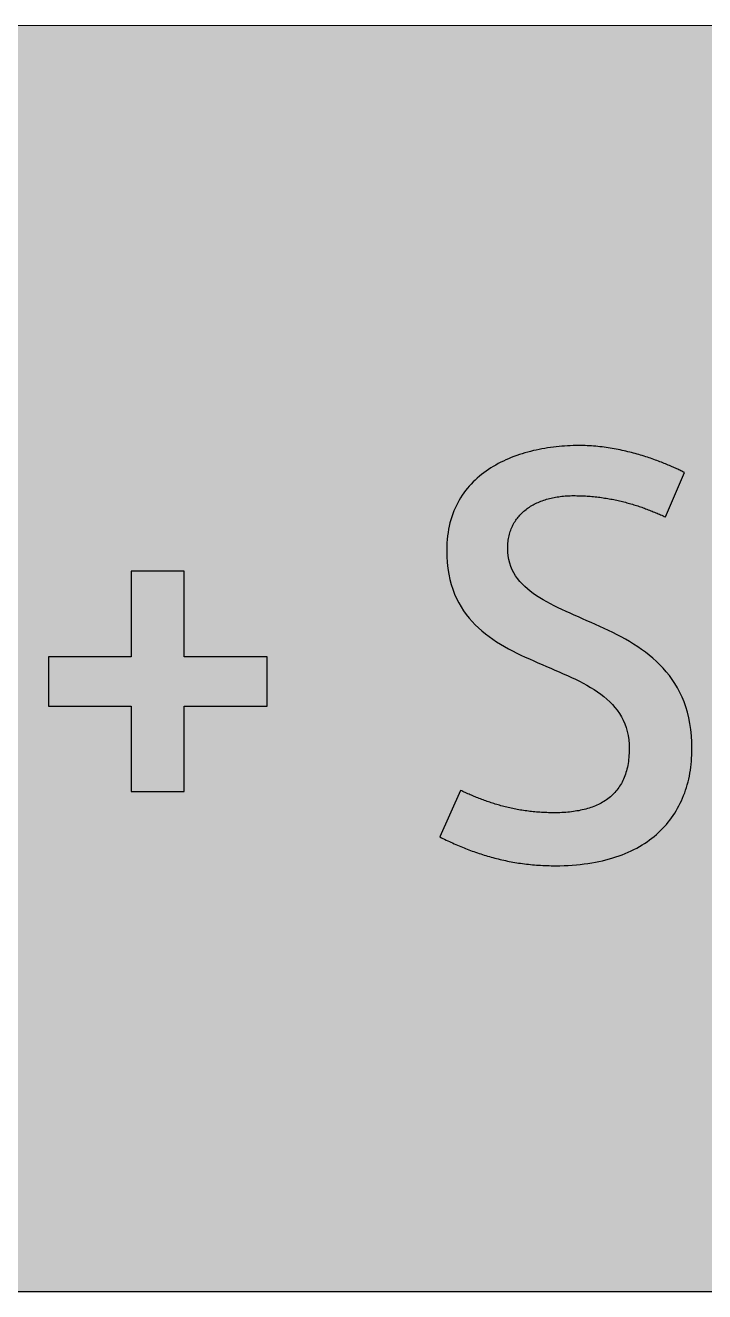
# Model space of a CAD drawing. Header units: millimetres. Extents: x 0 to 212, y 0 to 116.
# Drawn here: x 94.7 to 157.1, y 0.1 to 116.5 of the extents above; entities that cross this region are included whole.
import ezdxf

# ---------------------------------------------------------------- set-up
doc = ezdxf.new("R2010")
doc.units = ezdxf.units.MM

msp = doc.modelspace()

# ---------------------------------------------------------------- hatches: boundary and pattern name
for color, points in [(254, [(14.1633, 0.0536), (13.9878, 0.0533), (13.8125, 0.0559), (13.6373, 0.061), (13.462, 0.0686), (13.2893, 0.0787), (13.114, 0.0914), (12.9413, 0.1041), (12.7686, 0.1219), (12.5959, 0.1397), (12.4231, 0.16), (12.2504, 0.1829), (12.0777, 0.2057), (11.9075, 0.2337), (11.7373, 0.2616), (11.5672, 0.2921), (11.397, 0.3251), (11.2268, 0.3607), (11.0592, 0.3988), (10.8915, 0.4369), (10.7239, 0.4775), (10.5562, 0.5207), (10.3886, 0.5664), (10.2235, 0.6121), (10.0584, 0.6629), (9.8933, 0.7137), (9.7307, 0.7671), (9.5682, 0.8204), (9.4056, 0.8788), (9.2431, 0.9373), (9.083, 0.9982), (8.923, 1.0617), (8.763, 1.1252), (8.6055, 1.1938), (8.4455, 1.2624), (8.2906, 1.331), (8.1331, 1.4046), (7.9781, 1.4783), (7.8232, 1.5545), (7.6708, 1.6332), (7.5184, 1.7145), (7.366, 1.7958), (7.2161, 1.8796), (7.0663, 1.966), (6.919, 2.0523), (6.7716, 2.1438), (6.6243, 2.2352), (6.4795, 2.3266), (6.3348, 2.4232), (6.19, 2.5197), (6.0477, 2.6187), (5.908, 2.7178), (5.7683, 2.8194), (5.6286, 2.9235), (5.4915, 3.0302), (5.3543, 3.1369), (5.2197, 3.2461), (5.0851, 3.3579), (4.953, 3.4722), (4.8209, 3.5865), (4.6914, 3.7033), (4.5644, 3.8202), (4.4348, 3.9395), (4.3104, 4.0615), (4.1859, 4.1859), (4.0615, 4.3104), (3.9395, 4.4348), (3.8202, 4.5618), (3.7033, 4.6914), (3.5865, 4.8209), (3.4722, 4.953), (3.3579, 5.0851), (3.2487, 5.2197), (3.1369, 5.3543), (3.0302, 5.4915), (2.9235, 5.6286), (2.8194, 5.7683), (2.7178, 5.908), (2.6187, 6.0477), (2.5197, 6.19), (2.4232, 6.3348), (2.3266, 6.477), (2.2352, 6.6243), (2.1438, 6.7691), (2.0523, 6.919), (1.966, 7.0663), (1.8796, 7.2161), (1.7958, 7.366), (1.7145, 7.5184), (1.6332, 7.6708), (1.5545, 7.8232), (1.4783, 7.9781), (1.4046, 8.1331), (1.331, 8.2906), (1.2598, 8.4455), (1.1913, 8.603), (1.1252, 8.763), (1.0592, 8.923), (0.9982, 9.083), (0.9373, 9.2431), (0.8763, 9.4056), (0.8204, 9.5682), (0.7645, 9.7307), (0.7112, 9.8933), (0.6604, 10.0584), (0.6121, 10.2235), (0.5639, 10.3911), (0.5207, 10.5562), (0.4775, 10.7239), (0.4343, 10.8915), (0.3962, 11.0592), (0.3607, 11.2268), (0.3251, 11.397), (0.2921, 11.5672), (0.2616, 11.7373), (0.2311, 11.9075), (0.2057, 12.0802), (0.1803, 12.2504), (0.1575, 12.4231), (0.1372, 12.5959), (0.1194, 12.7686), (0.1041, 12.9413), (0.0889, 13.1166), (0.0787, 13.2893), (0.0686, 13.4645), (0.061, 13.6373), (0.0559, 13.8125), (0.0508, 13.9878), (0.0508, 14.163), (0.0522, 102.3592), (0.0508, 102.5322), (0.0559, 102.7074), (0.061, 102.8827), (0.0686, 103.058), (0.0787, 103.2307), (0.0889, 103.4059), (0.1041, 103.5787), (0.1194, 103.7514), (0.1372, 103.9241), (0.1575, 104.0968), (0.1803, 104.2695), (0.2057, 104.4423), (0.2311, 104.6124), (0.2616, 104.7826), (0.2921, 104.9528), (0.3251, 105.123), (0.3607, 105.2932), (0.3962, 105.4608), (0.4343, 105.6284), (0.4775, 105.7961), (0.5207, 105.9637), (0.5639, 106.1314), (0.6121, 106.2965), (0.6604, 106.4616), (0.7112, 106.6267), (0.7645, 106.7892), (0.8204, 106.9518), (0.8763, 107.1143), (0.9373, 107.2769), (0.9982, 107.4369), (1.0592, 107.5969), (1.1252, 107.757), (1.1913, 107.9144), (1.2598, 108.0745), (1.331, 108.2294), (1.4046, 108.3869), (1.4783, 108.5418), (1.5545, 108.6968), (1.6332, 108.8492), (1.7145, 109.0016), (1.7958, 109.154), (1.8796, 109.3038), (1.966, 109.4537), (2.0523, 109.601), (2.1438, 109.7483), (2.2352, 109.8956), (2.3266, 110.0404), (2.4232, 110.1852), (2.5197, 110.33), (2.6187, 110.4722), (2.7178, 110.6119), (2.8194, 110.7516), (2.9235, 110.8913), (3.0302, 111.0285), (3.1369, 111.1656), (3.2487, 111.3003), (3.3579, 111.4349), (3.4722, 111.567), (3.5865, 111.699), (3.7033, 111.8286), (3.8202, 111.9556), (3.9395, 112.0851), (4.0615, 112.2096), (4.1859, 112.334), (4.3104, 112.4585), (4.4348, 112.5804), (4.5644, 112.6998), (4.6914, 112.8166), (4.8209, 112.9335), (4.953, 113.0478), (5.0851, 113.1621), (5.2197, 113.2713), (5.3543, 113.3831), (5.4915, 113.4897), (5.6286, 113.5964), (5.7683, 113.7006), (5.908, 113.8022), (6.0477, 113.9012), (6.19, 114.0003), (6.3348, 114.0968), (6.4795, 114.1933), (6.6243, 114.2848), (6.7716, 114.3762), (6.919, 114.4676), (7.0663, 114.554), (7.2161, 114.6404), (7.366, 114.7242), (7.5184, 114.8055), (7.6708, 114.8867), (7.8232, 114.9655), (7.9781, 115.0417), (8.1331, 115.1153), (8.2906, 115.189), (8.4455, 115.2601), (8.6055, 115.3287), (8.763, 115.3947), (8.923, 115.4608), (9.083, 115.5217), (9.2431, 115.5827), (9.4056, 115.6437), (9.5682, 115.6995), (9.7307, 115.7554), (9.8933, 115.8088), (10.0584, 115.8596), (10.2235, 115.9078), (10.3886, 115.9561), (10.5562, 115.9993), (10.7239, 116.0424), (10.8915, 116.0856), (11.0592, 116.1237), (11.2268, 116.1593), (11.397, 116.1948), (11.5672, 116.2279), (11.7373, 116.2583), (11.9075, 116.2888), (12.0777, 116.3142), (12.2504, 116.3396), (12.4231, 116.3625), (12.5959, 116.3828), (12.7686, 116.4006), (12.9413, 116.4158), (13.114, 116.4311), (13.2893, 116.4412), (13.462, 116.4514), (13.6373, 116.459), (13.8125, 116.4641), (13.9878, 116.4692), (14.163, 116.4692), (197.6078, 116.4703), (197.7822, 116.4692), (197.9574, 116.4641), (198.1327, 116.459), (198.3054, 116.4514), (198.4807, 116.4412), (198.6534, 116.4311), (198.8287, 116.4158), (199.0014, 116.4006), (199.1741, 116.3828), (199.3468, 116.3625), (199.5195, 116.3396), (199.6897, 116.3142), (199.8624, 116.2888), (200.0326, 116.2583), (200.2028, 116.2279), (200.373, 116.1948), (200.5432, 116.1593), (200.7108, 116.1237), (200.8784, 116.0856), (201.0461, 116.0424), (201.2137, 115.9993), (201.3788, 115.9561), (201.5465, 115.9078), (201.7116, 115.8596), (201.8767, 115.8088), (202.0392, 115.7554), (202.2018, 115.6995), (202.3643, 115.6437), (202.5269, 115.5827), (202.6869, 115.5217), (202.8469, 115.4608), (203.007, 115.3947), (203.167, 115.3287), (203.3245, 115.2601), (203.4794, 115.189), (203.6369, 115.1153), (203.7918, 115.0417), (203.9468, 114.9655), (204.0992, 114.8867), (204.2516, 114.8055), (204.404, 114.7242), (204.5538, 114.6404), (204.7037, 114.554), (204.8535, 114.4676), (205.0009, 114.3762), (205.1456, 114.2848), (205.293, 114.1933), (205.4352, 114.0968), (205.58, 114.0003), (205.7222, 113.9012), (205.8619, 113.8022), (206.0016, 113.7006), (206.1413, 113.5964), (206.2785, 113.4897), (206.4156, 113.3831), (206.5503, 113.2713), (206.6849, 113.1621), (206.817, 113.0478), (206.949, 112.9335), (207.0786, 112.8166), (207.2081, 112.6998), (207.3351, 112.5804), (207.4596, 112.4585), (207.584, 112.334), (207.7085, 112.2096), (207.8304, 112.0851), (207.9498, 111.9556), (208.0666, 111.8286), (208.1835, 111.699), (208.2978, 111.567), (208.4121, 111.4349), (208.5238, 111.3003), (208.6331, 111.1656), (208.7397, 111.0285), (208.8464, 110.8913), (208.9506, 110.7516), (209.0522, 110.6119), (209.1512, 110.4722), (209.2503, 110.33), (209.3468, 110.1852), (209.4433, 110.0404), (209.5348, 109.8956), (209.6262, 109.7483), (209.7176, 109.601), (209.804, 109.4537), (209.8904, 109.3038), (209.9742, 109.154), (210.0555, 109.0016), (210.1367, 108.8492), (210.2155, 108.6968), (210.2917, 108.5418), (210.3653, 108.3869), (210.439, 108.2294), (210.5076, 108.0745), (210.5762, 107.9144), (210.6447, 107.757), (210.7082, 107.5969), (210.7717, 107.4369), (210.8327, 107.2769), (210.8911, 107.1143), (210.9495, 106.9518), (211.0029, 106.7892), (211.0562, 106.6267), (211.107, 106.4616), (211.1578, 106.2965), (211.2035, 106.1314), (211.2493, 105.9637), (211.2924, 105.7961), (211.3331, 105.6284), (211.3712, 105.4608), (211.4093, 105.2932), (211.4448, 105.123), (211.4779, 104.9528), (211.5083, 104.7826), (211.5363, 104.6124), (211.5642, 104.4423), (211.5871, 104.2695), (211.6099, 104.0968), (211.6303, 103.9241), (211.648, 103.7514), (211.6658, 103.5787), (211.6785, 103.4059), (211.6912, 103.2307), (211.7014, 103.058), (211.709, 102.8827), (211.7141, 102.7074), (211.7166, 102.5322), (211.7166, 102.3569), (211.7189, 14.1647), (211.7166, 13.9878), (211.7141, 13.8125), (211.709, 13.6373), (211.7014, 13.4645), (211.6912, 13.2893), (211.6785, 13.1166), (211.6658, 12.9413), (211.648, 12.7686), (211.6303, 12.5959), (211.6099, 12.4231), (211.5871, 12.2504), (211.5642, 12.0802), (211.5363, 11.9075), (211.5083, 11.7373), (211.4779, 11.5672), (211.4448, 11.397), (211.4093, 11.2268), (211.3712, 11.0592), (211.3331, 10.8915), (211.2924, 10.7239), (211.2493, 10.5562), (211.2035, 10.3911), (211.1578, 10.2235), (211.107, 10.0584), (211.0562, 9.8933), (211.0029, 9.7307), (210.9495, 9.5682), (210.8911, 9.4056), (210.8327, 9.2431), (210.7717, 9.083), (210.7082, 8.923), (210.6447, 8.763), (210.5762, 8.603), (210.5076, 8.4455), (210.439, 8.2906), (210.3653, 8.1331), (210.2917, 7.9781), (210.2155, 7.8232), (210.1367, 7.6708), (210.0555, 7.5184), (209.9742, 7.366), (209.8904, 7.2161), (209.804, 7.0663), (209.7176, 6.919), (209.6262, 6.7691), (209.5348, 6.6243), (209.4433, 6.477), (209.3468, 6.3348), (209.2503, 6.19), (209.1512, 6.0477), (209.0522, 5.908), (208.9506, 5.7683), (208.8464, 5.6286), (208.7397, 5.4915), (208.6331, 5.3543), (208.5238, 5.2197), (208.4121, 5.0851), (208.2978, 4.953), (208.1835, 4.8209), (208.0666, 4.6914), (207.9498, 4.5618), (207.8304, 4.4348), (207.7085, 4.3104), (207.584, 4.1859), (207.4596, 4.0615), (207.3351, 3.9395), (207.2081, 3.8202), (207.0786, 3.7033), (206.949, 3.5865), (206.817, 3.4722), (206.6849, 3.3579), (206.5503, 3.2461), (206.4156, 3.1369), (206.2785, 3.0302), (206.1413, 2.9235), (206.0016, 2.8194), (205.8619, 2.7178), (205.7222, 2.6187), (205.58, 2.5197), (205.4352, 2.4232), (205.293, 2.3266), (205.1456, 2.2352), (205.0009, 2.1438), (204.8535, 2.0523), (204.7037, 1.966), (204.5538, 1.8796), (204.404, 1.7958), (204.2516, 1.7145), (204.0992, 1.6332), (203.9468, 1.5545), (203.7918, 1.4783), (203.6369, 1.4046), (203.4794, 1.331), (203.3245, 1.2624), (203.167, 1.1938), (203.007, 1.1252), (202.8469, 1.0617), (202.6869, 0.9982), (202.5269, 0.9373), (202.3643, 0.8788), (202.2018, 0.8204), (202.0392, 0.7671), (201.8767, 0.7137), (201.7116, 0.6629), (201.5465, 0.6121), (201.3788, 0.5664), (201.2137, 0.5207), (201.0461, 0.4775), (200.8784, 0.4369), (200.7108, 0.3988), (200.5432, 0.3607), (200.373, 0.3251), (200.2028, 0.2921), (200.0326, 0.2616), (199.8624, 0.2337), (199.6897, 0.2057), (199.5195, 0.1829), (199.3468, 0.16), (199.1741, 0.1397), (199.0014, 0.1219), (198.8287, 0.1041), (198.6534, 0.0914), (198.4807, 0.0787), (198.3054, 0.0686), (198.1327, 0.061), (197.9574, 0.0559), (197.7822, 0.0533), (197.6069, 0.0533)]), (59, [(143.28, 44.0789), (143.1163, 44.0792), (142.9537, 44.0792), (142.7937, 44.0842), (142.6337, 44.0893), (142.4737, 44.0944), (142.3162, 44.102), (142.1587, 44.1096), (142.0038, 44.1198), (141.8488, 44.1325), (141.6939, 44.1452), (141.5415, 44.1579), (141.3916, 44.1731), (141.2392, 44.1884), (141.0894, 44.2062), (140.9421, 44.2239), (140.7947, 44.2443), (140.6474, 44.2646), (140.5001, 44.2874), (140.3553, 44.3078), (140.2131, 44.3332), (140.0683, 44.3586), (139.9261, 44.384), (139.7864, 44.4094), (139.6467, 44.4373), (139.507, 44.4678), (139.3673, 44.4957), (139.2301, 44.5262), (139.0929, 44.5592), (138.9583, 44.5922), (138.8237, 44.6253), (138.6891, 44.6583), (138.557, 44.6938), (138.4249, 44.7294), (138.2928, 44.765), (138.1633, 44.8031), (138.0312, 44.8412), (137.9042, 44.8793), (137.7747, 44.9199), (137.6477, 44.9605), (137.5207, 45.0012), (137.3962, 45.0418), (137.2718, 45.085), (137.1473, 45.1282), (137.0228, 45.1714), (136.9009, 45.2145), (136.779, 45.2603), (136.6571, 45.306), (136.5377, 45.3517), (136.4183, 45.3974), (136.2989, 45.4431), (136.1821, 45.4914), (136.0627, 45.5397), (135.9459, 45.5879), (135.8316, 45.6362), (135.7147, 45.6844), (135.6004, 45.7352), (135.4861, 45.7835), (135.3744, 45.8343), (135.2601, 45.8851), (135.1483, 45.9359), (135.0366, 45.9867), (134.9273, 46.0375), (134.8181, 46.0908), (134.7064, 46.1416), (132.8028, 41.8578), (132.9487, 41.7855), (133.0935, 41.7144), (133.2408, 41.6433), (133.3881, 41.5747), (133.5354, 41.5036), (133.6827, 41.4376), (133.8301, 41.369), (133.9799, 41.3029), (134.1272, 41.2369), (134.2771, 41.1709), (134.427, 41.1048), (134.5743, 41.0413), (134.7267, 40.9804), (134.8765, 40.9169), (135.0264, 40.8559), (135.1788, 40.7949), (135.3312, 40.7365), (135.4836, 40.6781), (135.636, 40.6197), (135.7884, 40.5638), (135.9433, 40.5054), (136.0983, 40.452), (136.2532, 40.3987), (136.4082, 40.3454), (136.5656, 40.292), (136.7231, 40.2412), (136.8806, 40.193), (137.0406, 40.1422), (137.2006, 40.0939), (137.3607, 40.0482), (137.5207, 40.0025), (137.6832, 39.9567), (137.8458, 39.9136), (138.0109, 39.8729), (138.176, 39.8297), (138.3411, 39.7916), (138.5062, 39.751), (138.6738, 39.7154), (138.844, 39.6773), (139.0117, 39.6418), (139.1818, 39.6088), (139.3546, 39.5757), (139.5273, 39.5453), (139.7, 39.5148), (139.8753, 39.4868), (140.0505, 39.4589), (140.2283, 39.4335), (140.4061, 39.4081), (140.5865, 39.3852), (140.7668, 39.3624), (140.9497, 39.3421), (141.1326, 39.3243), (141.318, 39.3065), (141.5034, 39.2887), (141.6914, 39.2735), (141.8793, 39.2608), (142.0698, 39.2506), (142.2603, 39.2405), (142.4534, 39.2303), (142.6464, 39.2227), (142.842, 39.2176), (143.0401, 39.2151), (143.2382, 39.2125), (143.4389, 39.21), (143.8351, 39.2151), (144.2237, 39.2227), (144.6073, 39.2405), (144.9832, 39.2633), (145.354, 39.2938), (145.7173, 39.3294), (146.0729, 39.37), (146.4234, 39.4183), (146.7663, 39.4716), (147.1041, 39.5326), (147.4343, 39.5986), (147.7594, 39.6723), (148.0769, 39.7485), (148.3893, 39.8323), (148.6941, 39.9237), (148.9913, 40.0177), (149.2834, 40.1193), (149.5704, 40.226), (149.8498, 40.3377), (150.1216, 40.4546), (150.3883, 40.5765), (150.6499, 40.706), (150.9039, 40.8381), (151.1503, 40.9778), (151.3916, 41.1201), (151.6253, 41.2674), (151.8539, 41.4223), (152.0774, 41.5798), (152.2933, 41.7424), (152.5016, 41.91), (152.7073, 42.0827), (152.9029, 42.2605), (153.0934, 42.4409), (153.2788, 42.6263), (153.4566, 42.8168), (153.6294, 43.0124), (153.797, 43.2105), (153.957, 43.4137), (154.1094, 43.622), (154.2567, 43.8328), (154.399, 44.0487), (154.5336, 44.2671), (154.6631, 44.4906), (154.7851, 44.7167), (154.9019, 44.9478), (155.0137, 45.1815), (155.1178, 45.4203), (155.2169, 45.6616), (155.3108, 45.908), (155.3972, 46.1543), (155.4759, 46.4058), (155.5521, 46.6623), (155.6207, 46.9189), (155.6817, 47.1805), (155.7401, 47.4447), (155.7884, 47.7139), (155.8341, 47.9831), (155.8722, 48.2575), (155.9052, 48.5318), (155.9306, 48.8112), (155.9509, 49.0931), (155.9662, 49.3776), (155.9763, 49.6646), (155.9789, 49.9516), (155.9662, 50.5714), (155.9306, 51.1658), (155.8696, 51.7373), (155.7884, 52.2859), (155.6842, 52.8142), (155.5598, 53.3222), (155.415, 53.8074), (155.2499, 54.2747), (155.0695, 54.7218), (154.8689, 55.151), (154.6504, 55.5625), (154.4168, 55.9587), (154.1653, 56.3372), (153.9011, 56.6979), (153.6243, 57.0459), (153.3322, 57.3761), (153.0299, 57.6936), (152.715, 57.9984), (152.3873, 58.2905), (152.052, 58.5699), (151.7066, 58.8391), (151.351, 59.0956), (150.9903, 59.3446), (150.622, 59.5808), (150.2461, 59.8094), (149.8651, 60.0304), (149.4815, 60.2412), (149.0904, 60.4469), (148.6992, 60.645), (148.3055, 60.8381), (147.9093, 61.026), (147.513, 61.2089), (147.1143, 61.3893), (146.7206, 61.5645), (146.3243, 61.7372), (145.9332, 61.91), (145.5445, 62.0776), (145.1585, 62.2478), (144.7775, 62.4154), (144.4041, 62.5856), (144.0332, 62.7558), (143.6726, 62.9285), (143.3195, 63.1012), (142.9741, 63.279), (142.6362, 63.4594), (142.3111, 63.6448), (141.9962, 63.8353), (141.6914, 64.0309), (141.3993, 64.2315), (141.1224, 64.4398), (140.8582, 64.6557), (140.6093, 64.8792), (140.3731, 65.1129), (140.1572, 65.3542), (139.9565, 65.6057), (139.7737, 65.8673), (139.6086, 66.1416), (139.4638, 66.4261), (139.3393, 66.7233), (139.2352, 67.0331), (139.1539, 67.3583), (139.0929, 67.6961), (139.0574, 68.0491), (139.0447, 68.42), (139.0472, 68.5698), (139.0523, 68.7172), (139.0625, 68.8619), (139.0777, 69.0042), (139.0955, 69.1464), (139.1158, 69.2836), (139.1412, 69.4207), (139.1691, 69.5528), (139.2022, 69.6849), (139.2377, 69.8119), (139.2784, 69.9389), (139.3215, 70.0634), (139.3673, 70.1827), (139.4181, 70.3021), (139.4714, 70.419), (139.5273, 70.5333), (139.5857, 70.645), (139.6492, 70.7542), (139.7152, 70.8609), (139.7838, 70.9651), (139.8549, 71.0692), (139.9311, 71.1683), (140.0073, 71.2648), (140.0886, 71.3613), (140.1724, 71.4527), (140.2588, 71.5442), (140.3477, 71.6331), (140.4391, 71.7169), (140.5331, 71.8007), (140.6296, 71.882), (140.7287, 71.9607), (140.8303, 72.0369), (140.9344, 72.1106), (141.0411, 72.1817), (141.1503, 72.2528), (141.2621, 72.3189), (141.3764, 72.3824), (141.4907, 72.4459), (141.6075, 72.5043), (141.7269, 72.5627), (141.8488, 72.6161), (141.9733, 72.6694), (142.0978, 72.7202), (142.2248, 72.7685), (142.3543, 72.8142), (142.4864, 72.8574), (142.6185, 72.898), (142.7505, 72.9361), (142.8877, 72.9717), (143.0249, 73.0047), (143.162, 73.0377), (143.3043, 73.0656), (143.444, 73.0936), (143.5887, 73.119), (143.731, 73.1393), (143.8783, 73.1596), (144.0231, 73.1774), (144.1704, 73.1926), (144.3203, 73.2053), (144.4701, 73.2155), (144.62, 73.2231), (144.7724, 73.2307), (144.9248, 73.2333), (145.0797, 73.2333), (145.2397, 73.2333), (145.3998, 73.2307), (145.5572, 73.2282), (145.7147, 73.2231), (145.8722, 73.218), (146.0271, 73.2104), (146.1821, 73.2028), (146.3345, 73.1926), (146.4869, 73.1825), (146.6367, 73.1723), (146.7891, 73.1596), (146.9365, 73.1444), (147.0863, 73.1291), (147.2336, 73.1139), (147.3784, 73.0961), (147.5257, 73.0783), (147.6705, 73.058), (147.8128, 73.0377), (147.955, 73.0148), (148.0972, 72.9945), (148.2369, 72.9691), (148.3792, 72.9463), (148.5163, 72.9209), (148.656, 72.8955), (148.7932, 72.8675), (148.9278, 72.8396), (149.065, 72.8091), (149.1996, 72.7812), (149.3317, 72.7507), (149.4663, 72.7177), (149.5984, 72.6846), (149.7279, 72.6516), (149.86, 72.6186), (149.9895, 72.5856), (150.1165, 72.55), (150.2461, 72.5119), (150.3731, 72.4764), (150.5001, 72.4383), (150.6245, 72.4002), (150.749, 72.3621), (150.8735, 72.3214), (150.9979, 72.2833), (151.1198, 72.2427), (151.2418, 72.1995), (151.3637, 72.1589), (151.4831, 72.1157), (151.605, 72.0725), (151.7244, 72.0293), (151.8412, 71.9861), (151.9606, 71.9404), (152.0774, 71.8972), (152.1943, 71.8515), (152.3086, 71.8058), (152.4254, 71.7601), (152.5397, 71.7118), (152.654, 71.6661), (152.7683, 71.6178), (152.8801, 71.5696), (152.9918, 71.5213), (153.1036, 71.4731), (153.2153, 71.4248), (153.3246, 71.3765), (153.4363, 71.3257), (153.5455, 71.2775), (155.2924, 75.3523), (155.2118, 75.3923), (155.1305, 75.4329), (155.0467, 75.4761), (154.9578, 75.5193), (154.8689, 75.5625), (154.7749, 75.6082), (154.6784, 75.6539), (154.5768, 75.7022), (154.4752, 75.7479), (154.371, 75.7961), (154.2618, 75.8469), (154.1501, 75.8952), (154.0383, 75.946), (153.9215, 75.9943), (153.8021, 76.0451), (153.6802, 76.0984), (153.5557, 76.1492), (153.4312, 76.2), (153.3017, 76.2508), (153.1696, 76.3041), (153.035, 76.3549), (152.9004, 76.4083), (152.7607, 76.4591), (152.621, 76.5099), (152.4762, 76.5607), (152.3314, 76.614), (152.1841, 76.6648), (152.0342, 76.7156), (151.8818, 76.7639), (151.7294, 76.8147), (151.5745, 76.8629), (151.4145, 76.9137), (151.257, 76.9595), (151.0944, 77.0077), (150.9319, 77.0534), (150.7642, 77.0992), (150.5991, 77.1449), (150.429, 77.1906), (150.2588, 77.2338), (150.0861, 77.2744), (149.9133, 77.3151), (149.7381, 77.3557), (149.5603, 77.3938), (149.3825, 77.4319), (149.2021, 77.4675), (149.0218, 77.503), (148.8389, 77.536), (148.6535, 77.5691), (148.4681, 77.5995), (148.2827, 77.6275), (148.0947, 77.6554), (147.9042, 77.6808), (147.7137, 77.7062), (147.5232, 77.7265), (147.3302, 77.7469), (147.1371, 77.7672), (146.9415, 77.7824), (146.746, 77.7977), (146.5504, 77.8104), (146.3523, 77.8205), (146.1541, 77.8281), (145.956, 77.8332), (145.7554, 77.8383), (145.5547, 77.8383), (145.3032, 77.8358), (145.0492, 77.8307), (144.7952, 77.8231), (144.5387, 77.8104), (144.2796, 77.7951), (144.0205, 77.7773), (143.7615, 77.7519), (143.4998, 77.7265), (143.2382, 77.6961), (142.9766, 77.6605), (142.715, 77.6224), (142.4534, 77.5792), (142.1892, 77.5335), (141.9276, 77.4827), (141.6685, 77.4268), (141.4069, 77.3684), (141.1478, 77.3049), (140.8887, 77.2363), (140.6322, 77.1627), (140.3756, 77.0865), (140.1216, 77.0052), (139.8702, 76.9188), (139.6187, 76.8274), (139.3723, 76.7309), (139.126, 76.6293), (138.8847, 76.5226), (138.6434, 76.4134), (138.4071, 76.2965), (138.1735, 76.1771), (137.9423, 76.0501), (137.7137, 75.9181), (137.4927, 75.7809), (137.2718, 75.6387), (137.0559, 75.4913), (136.845, 75.3389), (136.6393, 75.1789), (136.4386, 75.0138), (136.2405, 74.8436), (136.0475, 74.6684), (135.8621, 74.488), (135.6817, 74.3001), (135.5039, 74.107), (135.3337, 73.9064), (135.1712, 73.7006), (135.0137, 73.4898), (134.8613, 73.2714), (134.7165, 73.0453), (134.5794, 72.8142), (134.4473, 72.578), (134.3228, 72.3341), (134.206, 72.0852), (134.0968, 71.8287), (133.9952, 71.5645), (133.9012, 71.2927), (133.8148, 71.0159), (133.7386, 70.7339), (133.67, 70.4418), (133.6091, 70.1446), (133.5583, 69.8398), (133.5151, 69.5274), (133.4795, 69.2074), (133.4567, 68.8823), (133.4414, 68.5495), (133.4364, 68.2066), (133.4491, 67.63), (133.4846, 67.0738), (133.543, 66.5404), (133.6243, 66.0298), (133.7285, 65.5396), (133.8504, 65.0723), (133.9952, 64.6227), (134.1577, 64.1909), (134.3381, 63.7794), (134.5387, 63.3857), (134.7521, 63.0098), (134.9858, 62.6491), (135.2321, 62.3037), (135.4938, 61.976), (135.7706, 61.661), (136.0576, 61.3588), (136.3599, 61.0718), (136.6723, 60.7949), (136.9949, 60.5333), (137.3276, 60.2793), (137.6705, 60.038), (138.0211, 59.8043), (138.3792, 59.5808), (138.745, 59.3674), (139.1158, 59.1591), (139.4943, 58.9585), (139.8753, 58.7654), (140.2588, 58.5775), (140.6474, 58.3946), (141.0386, 58.2168), (141.4323, 58.0415), (141.8234, 57.8688), (142.2171, 57.7012), (142.6108, 57.5335), (142.9995, 57.3659), (143.3881, 57.1983), (143.7742, 57.0332), (144.1552, 56.8655), (144.5336, 56.6953), (144.9045, 56.5226), (145.2702, 56.3499), (145.6284, 56.1696), (145.9789, 55.9867), (146.3218, 55.7987), (146.6545, 55.6057), (146.9771, 55.4076), (147.2895, 55.1993), (147.5918, 54.9859), (147.8788, 54.7624), (148.1557, 54.5287), (148.4173, 54.2874), (148.6637, 54.036), (148.8948, 53.7718), (149.1107, 53.4975), (149.3088, 53.2105), (149.4917, 52.9082), (149.6543, 52.5958), (149.7965, 52.2656), (149.921, 51.9227), (150.0226, 51.562), (150.1038, 51.1861), (150.1648, 50.7924), (150.2004, 50.3809), (150.2131, 49.9516), (150.2105, 49.7484), (150.2029, 49.5503), (150.1927, 49.3547), (150.1775, 49.1617), (150.1597, 48.9763), (150.1369, 48.7934), (150.1089, 48.6131), (150.0784, 48.4403), (150.0454, 48.2676), (150.0048, 48.1025), (149.9641, 47.9374), (149.9159, 47.7799), (149.8676, 47.625), (149.8117, 47.4726), (149.7559, 47.3253), (149.6949, 47.1805), (149.6289, 47.0408), (149.5603, 46.9062), (149.4892, 46.7716), (149.413, 46.6446), (149.3342, 46.5176), (149.2529, 46.3956), (149.1666, 46.2788), (149.0777, 46.1645), (148.9862, 46.0527), (148.8923, 45.9435), (148.7932, 45.8394), (148.6916, 45.7403), (148.5875, 45.6413), (148.4782, 45.5473), (148.3665, 45.4558), (148.2547, 45.3669), (148.1379, 45.2831), (148.0185, 45.2018), (147.894, 45.1231), (147.7696, 45.0494), (147.64, 44.9758), (147.5105, 44.9072), (147.3759, 44.8412), (147.2413, 44.7777), (147.1016, 44.7192), (146.9593, 44.6608), (146.8145, 44.6075), (146.6698, 44.5567), (146.5199, 44.5059), (146.37, 44.4602), (146.2151, 44.417), (146.0602, 44.3789), (145.9001, 44.3408), (145.7401, 44.3052), (145.5776, 44.2722), (145.4125, 44.2443), (145.2448, 44.2163), (145.0772, 44.1909), (144.9045, 44.1706), (144.7317, 44.1503), (144.5565, 44.1325), (144.3787, 44.1173), (144.2009, 44.1046), (144.0205, 44.0944), (143.8377, 44.0868), (143.6522, 44.0817), (143.4668, 44.0792), (143.2789, 44.0766)]), (59, [(96.8195, 58.4189), (96.8195, 53.8685), (104.4402, 53.8685), (104.4402, 46.0371), (109.3089, 46.0371), (109.3089, 53.8685), (116.9278, 53.8685), (116.9278, 58.4189), (109.3089, 58.4189), (109.3089, 66.3039), (104.4402, 66.3039), (104.4402, 58.4189)])]:
    msp.add_hatch(color=color).paths.add_polyline_path(points)
h = msp.add_hatch(color=59)
h.paths.add_polyline_path([(14.1633, 3.5814), (13.8887, 3.5839), (13.6169, 3.5941), (13.3477, 3.6119), (13.081, 3.6347), (12.8143, 3.6652), (12.5501, 3.7008), (12.2885, 3.7465), (12.0294, 3.7948), (11.7729, 3.8506), (11.5164, 3.9141), (11.2649, 3.9827), (11.016, 4.0564), (10.7671, 4.1351), (10.5232, 4.2215), (10.2819, 4.3129), (10.0432, 4.412), (9.8069, 4.5161), (9.5733, 4.6228), (9.3447, 4.7371), (9.1186, 4.8565), (8.8951, 4.9809), (8.6741, 5.113), (8.4582, 5.2476), (8.2448, 5.3873), (8.0366, 5.5321), (7.8308, 5.682), (7.6276, 5.8369), (7.4295, 5.9969), (7.2365, 6.1595), (7.046, 6.3297), (6.8605, 6.5024), (6.6777, 6.6802), (6.5024, 6.8605), (6.3271, 7.046), (6.1595, 7.2365), (5.9969, 7.432), (5.8369, 7.6302), (5.682, 7.8308), (5.5321, 8.0366), (5.3873, 8.2448), (5.2451, 8.4582), (5.1105, 8.6741), (4.9809, 8.8951), (4.8565, 9.1186), (4.7371, 9.3447), (4.6228, 9.5758), (4.5136, 9.8069), (4.4094, 10.0432), (4.3129, 10.2819), (4.2215, 10.5232), (4.1351, 10.7696), (4.0538, 11.016), (3.9802, 11.2649), (3.9116, 11.5189), (3.8506, 11.7729), (3.7948, 12.0294), (3.744, 12.2911), (3.7008, 12.5527), (3.6627, 12.8143), (3.6322, 13.081), (3.6093, 13.3502), (3.5916, 13.6195), (3.5814, 13.8913), (3.5789, 14.163), (3.58, 102.3592), (3.5814, 102.6312), (3.5916, 102.903), (3.6093, 103.1723), (3.6322, 103.439), (3.6627, 103.7057), (3.7008, 103.9698), (3.744, 104.2314), (3.7948, 104.4905), (3.8506, 104.7471), (3.9116, 105.0036), (3.9802, 105.2551), (4.0538, 105.504), (4.1351, 105.7529), (4.2215, 105.9967), (4.3129, 106.238), (4.4094, 106.4768), (4.5136, 106.713), (4.6228, 106.9467), (4.7371, 107.1753), (4.8565, 107.4014), (4.9809, 107.6249), (5.1105, 107.8459), (5.2451, 108.0618), (5.3873, 108.2751), (5.5321, 108.4834), (5.682, 108.6891), (5.8369, 108.8923), (5.9969, 109.0905), (6.1595, 109.2835), (6.3271, 109.474), (6.5024, 109.6594), (6.6777, 109.8423), (6.8605, 110.0176), (7.046, 110.1928), (7.2365, 110.3605), (7.4295, 110.523), (7.6276, 110.683), (7.8308, 110.838), (8.0366, 110.9878), (8.2448, 111.1326), (8.4582, 111.2749), (8.6741, 111.4095), (8.8951, 111.539), (9.1186, 111.6635), (9.3447, 111.7829), (9.5733, 111.8972), (9.8069, 112.0064), (10.0432, 112.1105), (10.2819, 112.207), (10.5232, 112.2985), (10.7671, 112.3848), (11.016, 112.4661), (11.2649, 112.5398), (11.5164, 112.6084), (11.7729, 112.6693), (12.0294, 112.7252), (12.2885, 112.776), (12.5501, 112.8192), (12.8143, 112.8573), (13.081, 112.8878), (13.3477, 112.9106), (13.6169, 112.9284), (13.8887, 112.9386), (14.163, 112.9411), (197.6078, 112.9425), (197.8787, 112.9386), (198.1505, 112.9284), (198.4197, 112.9106), (198.689, 112.8878), (198.9557, 112.8573), (199.2173, 112.8192), (199.4789, 112.776), (199.7405, 112.7252), (199.9971, 112.6693), (200.2511, 112.6084), (200.5051, 112.5398), (200.754, 112.4661), (201.0004, 112.3848), (201.2467, 112.2985), (201.488, 112.207), (201.7268, 112.1105), (201.963, 112.0064), (202.1942, 111.8972), (202.4253, 111.7829), (202.6514, 111.6635), (202.8749, 111.539), (203.0959, 111.4095), (203.3118, 111.2749), (203.5251, 111.1326), (203.7334, 110.9878), (203.9391, 110.838), (204.1398, 110.683), (204.3379, 110.523), (204.5335, 110.3605), (204.724, 110.1928), (204.9094, 110.0176), (205.0898, 109.8423), (205.2676, 109.6594), (205.4403, 109.474), (205.6105, 109.2835), (205.773, 109.0905), (205.933, 108.8923), (206.088, 108.6891), (206.2378, 108.4834), (206.3826, 108.2751), (206.5223, 108.0618), (206.6569, 107.8459), (206.789, 107.6249), (206.9135, 107.4014), (207.0329, 107.1753), (207.1472, 106.9467), (207.2538, 106.713), (207.358, 106.4768), (207.457, 106.238), (207.5485, 105.9967), (207.6348, 105.7529), (207.7136, 105.504), (207.7872, 105.2551), (207.8558, 105.0036), (207.9193, 104.7471), (207.9752, 104.4905), (208.0235, 104.2314), (208.0692, 103.9698), (208.1047, 103.7057), (208.1352, 103.439), (208.1581, 103.1723), (208.1759, 102.903), (208.186, 102.6312), (208.1911, 102.3569), (208.1911, 14.1647), (208.186, 13.8913), (208.1759, 13.6195), (208.1581, 13.3502), (208.1352, 13.081), (208.1047, 12.8143), (208.0692, 12.5527), (208.0235, 12.2911), (207.9752, 12.0294), (207.9193, 11.7729), (207.8558, 11.5189), (207.7872, 11.2649), (207.7136, 11.016), (207.6348, 10.7696), (207.5485, 10.5232), (207.457, 10.2819), (207.358, 10.0432), (207.2538, 9.8069), (207.1472, 9.5758), (207.0329, 9.3447), (206.9135, 9.1186), (206.789, 8.8951), (206.6569, 8.6741), (206.5223, 8.4582), (206.3826, 8.2448), (206.2378, 8.0366), (206.088, 7.8308), (205.933, 7.6302), (205.773, 7.432), (205.6105, 7.2365), (205.4403, 7.046), (205.2676, 6.8605), (205.0898, 6.6802), (204.9094, 6.5024), (204.724, 6.3297), (204.5335, 6.1595), (204.3379, 5.9969), (204.1398, 5.8369), (203.9391, 5.682), (203.7334, 5.5321), (203.5251, 5.3873), (203.3118, 5.2476), (203.0959, 5.113), (202.8749, 4.9809), (202.6514, 4.8565), (202.4253, 4.7371), (202.1942, 4.6228), (201.963, 4.5161), (201.7268, 4.412), (201.488, 4.3129), (201.2467, 4.2215), (201.0004, 4.1351), (200.754, 4.0564), (200.5051, 3.9827), (200.2511, 3.9141), (199.9971, 3.8506), (199.7405, 3.7948), (199.4789, 3.7465), (199.2173, 3.7008), (198.9557, 3.6652), (198.689, 3.6347), (198.4197, 3.6119), (198.1505, 3.5941), (197.8787, 3.5839), (197.6069, 3.5789)])
h.paths.add_polyline_path([(14.1633, 8.8731), (14.0259, 8.8748), (13.8887, 8.8798), (13.7541, 8.8875), (13.622, 8.9002), (13.4874, 8.9154), (13.3553, 8.9332), (13.2258, 8.9535), (13.0962, 8.9789), (12.9667, 9.0068), (12.8397, 9.0373), (12.7127, 9.0729), (12.5882, 9.1084), (12.4663, 9.1491), (12.3419, 9.1923), (12.2225, 9.238), (12.1031, 9.2888), (11.9837, 9.3396), (11.8694, 9.3929), (11.7526, 9.4513), (11.6408, 9.5098), (11.5291, 9.5733), (11.4198, 9.6368), (11.3106, 9.7053), (11.2039, 9.7765), (11.0998, 9.8476), (10.9957, 9.9238), (10.8966, 10), (10.7975, 10.0787), (10.6985, 10.1625), (10.6045, 10.2464), (10.5105, 10.3327), (10.4216, 10.4216), (10.3327, 10.5131), (10.2464, 10.6045), (10.16, 10.701), (10.0787, 10.7975), (10, 10.8966), (9.9212, 10.9982), (9.8476, 11.0998), (9.7739, 11.2039), (9.7053, 11.3106), (9.6368, 11.4198), (9.5707, 11.5291), (9.5098, 11.6408), (9.4488, 11.7551), (9.3929, 11.8694), (9.337, 11.9863), (9.2862, 12.1031), (9.238, 12.2225), (9.1923, 12.3444), (9.1491, 12.4663), (9.1084, 12.5908), (9.0703, 12.7152), (9.0373, 12.8397), (9.0068, 12.9692), (8.9789, 13.0962), (8.9535, 13.2258), (8.9306, 13.3579), (8.9129, 13.4899), (8.8976, 13.622), (8.8849, 13.7566), (8.8773, 13.8913), (8.8722, 14.0259), (8.8697, 14.163), (8.8717, 102.3592), (8.8722, 102.4941), (8.8773, 102.6312), (8.8849, 102.7659), (8.8976, 102.8979), (8.9129, 103.0326), (8.9306, 103.1646), (8.9535, 103.2942), (8.9789, 103.4237), (9.0068, 103.5533), (9.0373, 103.6803), (9.0703, 103.8073), (9.1084, 103.9317), (9.1491, 104.0536), (9.1923, 104.1781), (9.238, 104.2975), (9.2862, 104.4169), (9.337, 104.5362), (9.3929, 104.6505), (9.4488, 104.7674), (9.5098, 104.8791), (9.5707, 104.9909), (9.6368, 105.1001), (9.7053, 105.2093), (9.7739, 105.316), (9.8476, 105.4202), (9.9212, 105.5243), (10, 105.6234), (10.0787, 105.7224), (10.16, 105.8215), (10.2464, 105.9155), (10.3327, 106.0094), (10.4216, 106.0983), (10.5105, 106.1872), (10.6045, 106.2736), (10.6985, 106.36), (10.7975, 106.4412), (10.8966, 106.52), (10.9957, 106.5987), (11.0998, 106.6724), (11.2039, 106.746), (11.3106, 106.8146), (11.4198, 106.8832), (11.5291, 106.9492), (11.6408, 107.0102), (11.7526, 107.0712), (11.8694, 107.127), (11.9837, 107.1829), (12.1031, 107.2337), (12.2225, 107.282), (12.3419, 107.3277), (12.4663, 107.3709), (12.5882, 107.4115), (12.7127, 107.4496), (12.8397, 107.4826), (12.9667, 107.5131), (13.0962, 107.5411), (13.2258, 107.5665), (13.3553, 107.5893), (13.4874, 107.6071), (13.622, 107.6223), (13.7541, 107.635), (13.8887, 107.6427), (14.0259, 107.6477), (14.163, 107.6503), (197.6078, 107.6508), (197.7441, 107.6477), (197.8787, 107.6427), (198.0133, 107.635), (198.1479, 107.6223), (198.28, 107.6071), (198.4121, 107.5893), (198.5442, 107.5665), (198.6737, 107.5411), (198.8007, 107.5131), (198.9303, 107.4826), (199.0547, 107.4496), (199.1792, 107.4115), (199.3036, 107.3709), (199.4256, 107.3277), (199.5475, 107.282), (199.6669, 107.2337), (199.7837, 107.1829), (199.9005, 107.127), (200.0148, 107.0712), (200.1291, 107.0102), (200.2409, 106.9492), (200.3501, 106.8832), (200.4593, 106.8146), (200.566, 106.746), (200.6702, 106.6724), (200.7718, 106.5987), (200.8734, 106.52), (200.9724, 106.4412), (201.0689, 106.36), (201.1655, 106.2736), (201.2569, 106.1872), (201.3483, 106.0983), (201.4372, 106.0094), (201.5236, 105.9155), (201.6074, 105.8215), (201.6912, 105.7224), (201.77, 105.6234), (201.8462, 105.5243), (201.9224, 105.4202), (201.9935, 105.316), (202.0646, 105.2093), (202.1332, 105.1001), (202.1967, 104.9909), (202.2602, 104.8791), (202.3186, 104.7674), (202.377, 104.6505), (202.4304, 104.5362), (202.4812, 104.4169), (202.532, 104.2975), (202.5777, 104.1781), (202.6209, 104.0536), (202.6615, 103.9317), (202.6971, 103.8073), (202.7326, 103.6803), (202.7631, 103.5533), (202.7911, 103.4237), (202.8165, 103.2942), (202.8368, 103.1646), (202.8546, 103.0326), (202.8698, 102.8979), (202.8825, 102.7659), (202.8901, 102.6312), (202.8952, 102.4941), (202.8977, 102.3569), (202.8994, 14.1647), (202.8952, 14.0259), (202.8901, 13.8913), (202.8825, 13.7566), (202.8698, 13.622), (202.8546, 13.4899), (202.8368, 13.3579), (202.8165, 13.2258), (202.7911, 13.0962), (202.7631, 12.9692), (202.7326, 12.8397), (202.6971, 12.7152), (202.6615, 12.5908), (202.6209, 12.4663), (202.5777, 12.3444), (202.532, 12.2225), (202.4812, 12.1031), (202.4304, 11.9863), (202.377, 11.8694), (202.3186, 11.7551), (202.2602, 11.6408), (202.1967, 11.5291), (202.1332, 11.4198), (202.0646, 11.3106), (201.9935, 11.2039), (201.9224, 11.0998), (201.8462, 10.9982), (201.77, 10.8966), (201.6912, 10.7975), (201.6074, 10.701), (201.5236, 10.6045), (201.4372, 10.5131), (201.3483, 10.4216), (201.2569, 10.3327), (201.1655, 10.2464), (201.0689, 10.1625), (200.9724, 10.0787), (200.8734, 10), (200.7718, 9.9238), (200.6702, 9.8476), (200.566, 9.7765), (200.4593, 9.7053), (200.3501, 9.6368), (200.2409, 9.5733), (200.1291, 9.5098), (200.0148, 9.4513), (199.9005, 9.3929), (199.7837, 9.3396), (199.6669, 9.2888), (199.5475, 9.238), (199.4256, 9.1923), (199.3036, 9.1491), (199.1792, 9.1084), (199.0547, 9.0729), (198.9303, 9.0373), (198.8007, 9.0068), (198.6737, 8.9789), (198.5442, 8.9535), (198.4121, 8.9332), (198.28, 8.9154), (198.1479, 8.9002), (198.0133, 8.8875), (197.8787, 8.8798), (197.7441, 8.8748), (197.6069, 8.8722)], flags=16)

# ---------------------------------------------------------------- linework, layer by layer
at = {"color": 254}
for points in [[(14.163, 116.4692), (197.6078, 116.4703)], [(197.6069, 0.0533), (14.1633, 0.0536)]]:
    msp.add_lwpolyline(points, dxfattribs=at)
at = {"color": 59}
for points in [[(143.28, 44.0789), (143.1163, 44.0792), (142.9537, 44.0792), (142.7937, 44.0842), (142.6337, 44.0893), (142.4737, 44.0944), (142.3162, 44.102), (142.1587, 44.1096), (142.0038, 44.1198), (141.8488, 44.1325), (141.6939, 44.1452), (141.5415, 44.1579), (141.3916, 44.1731), (141.2392, 44.1884), (141.0894, 44.2062), (140.9421, 44.2239), (140.7947, 44.2443), (140.6474, 44.2646), (140.5001, 44.2874), (140.3553, 44.3078), (140.2131, 44.3332), (140.0683, 44.3586), (139.9261, 44.384), (139.7864, 44.4094), (139.6467, 44.4373), (139.507, 44.4678), (139.3673, 44.4957), (139.2301, 44.5262), (139.0929, 44.5592), (138.9583, 44.5922), (138.8237, 44.6253), (138.6891, 44.6583), (138.557, 44.6938), (138.4249, 44.7294), (138.2928, 44.765), (138.1633, 44.8031), (138.0312, 44.8412), (137.9042, 44.8793), (137.7747, 44.9199), (137.6477, 44.9605), (137.5207, 45.0012), (137.3962, 45.0418), (137.2718, 45.085), (137.1473, 45.1282), (137.0228, 45.1714), (136.9009, 45.2145), (136.779, 45.2603), (136.6571, 45.306), (136.5377, 45.3517), (136.4183, 45.3974), (136.2989, 45.4431), (136.1821, 45.4914), (136.0627, 45.5397), (135.9459, 45.5879), (135.8316, 45.6362), (135.7147, 45.6844), (135.6004, 45.7352), (135.4861, 45.7835), (135.3744, 45.8343), (135.2601, 45.8851), (135.1483, 45.9359), (135.0366, 45.9867), (134.9273, 46.0375), (134.8181, 46.0908), (134.7064, 46.1416), (132.8028, 41.8578), (132.9487, 41.7855), (133.0935, 41.7144), (133.2408, 41.6433), (133.3881, 41.5747), (133.5354, 41.5036), (133.6827, 41.4376), (133.8301, 41.369), (133.9799, 41.3029), (134.1272, 41.2369), (134.2771, 41.1709), (134.427, 41.1048), (134.5743, 41.0413), (134.7267, 40.9804), (134.8765, 40.9169), (135.0264, 40.8559), (135.1788, 40.7949), (135.3312, 40.7365), (135.4836, 40.6781), (135.636, 40.6197), (135.7884, 40.5638), (135.9433, 40.5054), (136.0983, 40.452), (136.2532, 40.3987), (136.4082, 40.3454), (136.5656, 40.292), (136.7231, 40.2412), (136.8806, 40.193), (137.0406, 40.1422), (137.2006, 40.0939), (137.3607, 40.0482), (137.5207, 40.0025), (137.6832, 39.9567), (137.8458, 39.9136), (138.0109, 39.8729), (138.176, 39.8297), (138.3411, 39.7916), (138.5062, 39.751), (138.6738, 39.7154), (138.844, 39.6773), (139.0117, 39.6418), (139.1818, 39.6088), (139.3546, 39.5757), (139.5273, 39.5453), (139.7, 39.5148), (139.8753, 39.4868), (140.0505, 39.4589), (140.2283, 39.4335), (140.4061, 39.4081), (140.5865, 39.3852), (140.7668, 39.3624), (140.9497, 39.3421), (141.1326, 39.3243), (141.318, 39.3065), (141.5034, 39.2887), (141.6914, 39.2735), (141.8793, 39.2608), (142.0698, 39.2506), (142.2603, 39.2405), (142.4534, 39.2303), (142.6464, 39.2227), (142.842, 39.2176), (143.0401, 39.2151), (143.2382, 39.2125), (143.4389, 39.21), (143.8351, 39.2151), (144.2237, 39.2227), (144.6073, 39.2405), (144.9832, 39.2633), (145.354, 39.2938), (145.7173, 39.3294), (146.0729, 39.37), (146.4234, 39.4183), (146.7663, 39.4716), (147.1041, 39.5326), (147.4343, 39.5986), (147.7594, 39.6723), (148.0769, 39.7485), (148.3893, 39.8323), (148.6941, 39.9237), (148.9913, 40.0177), (149.2834, 40.1193), (149.5704, 40.226), (149.8498, 40.3377), (150.1216, 40.4546), (150.3883, 40.5765), (150.6499, 40.706), (150.9039, 40.8381), (151.1503, 40.9778), (151.3916, 41.1201), (151.6253, 41.2674), (151.8539, 41.4223), (152.0774, 41.5798), (152.2933, 41.7424), (152.5016, 41.91), (152.7073, 42.0827), (152.9029, 42.2605), (153.0934, 42.4409), (153.2788, 42.6263), (153.4566, 42.8168), (153.6294, 43.0124), (153.797, 43.2105), (153.957, 43.4137), (154.1094, 43.622), (154.2567, 43.8328), (154.399, 44.0487), (154.5336, 44.2671), (154.6631, 44.4906), (154.7851, 44.7167), (154.9019, 44.9478), (155.0137, 45.1815), (155.1178, 45.4203), (155.2169, 45.6616), (155.3108, 45.908), (155.3972, 46.1543), (155.4759, 46.4058), (155.5521, 46.6623), (155.6207, 46.9189), (155.6817, 47.1805), (155.7401, 47.4447), (155.7884, 47.7139), (155.8341, 47.9831), (155.8722, 48.2575), (155.9052, 48.5318), (155.9306, 48.8112), (155.9509, 49.0931), (155.9662, 49.3776), (155.9763, 49.6646), (155.9789, 49.9516), (155.9662, 50.5714), (155.9306, 51.1658), (155.8696, 51.7373), (155.7884, 52.2859), (155.6842, 52.8142), (155.5598, 53.3222), (155.415, 53.8074), (155.2499, 54.2747), (155.0695, 54.7218), (154.8689, 55.151), (154.6504, 55.5625), (154.4168, 55.9587), (154.1653, 56.3372), (153.9011, 56.6979), (153.6243, 57.0459), (153.3322, 57.3761), (153.0299, 57.6936), (152.715, 57.9984), (152.3873, 58.2905), (152.052, 58.5699), (151.7066, 58.8391), (151.351, 59.0956), (150.9903, 59.3446), (150.622, 59.5808), (150.2461, 59.8094), (149.8651, 60.0304), (149.4815, 60.2412), (149.0904, 60.4469), (148.6992, 60.645), (148.3055, 60.8381), (147.9093, 61.026), (147.513, 61.2089), (147.1143, 61.3893), (146.7206, 61.5645), (146.3243, 61.7372), (145.9332, 61.91), (145.5445, 62.0776), (145.1585, 62.2478), (144.7775, 62.4154), (144.4041, 62.5856), (144.0332, 62.7558), (143.6726, 62.9285), (143.3195, 63.1012), (142.9741, 63.279), (142.6362, 63.4594), (142.3111, 63.6448), (141.9962, 63.8353), (141.6914, 64.0309), (141.3993, 64.2315), (141.1224, 64.4398), (140.8582, 64.6557), (140.6093, 64.8792), (140.3731, 65.1129), (140.1572, 65.3542), (139.9565, 65.6057), (139.7737, 65.8673), (139.6086, 66.1416), (139.4638, 66.4261), (139.3393, 66.7233), (139.2352, 67.0331), (139.1539, 67.3583), (139.0929, 67.6961), (139.0574, 68.0491), (139.0447, 68.42), (139.0472, 68.5698), (139.0523, 68.7172), (139.0625, 68.8619), (139.0777, 69.0042), (139.0955, 69.1464), (139.1158, 69.2836), (139.1412, 69.4207), (139.1691, 69.5528), (139.2022, 69.6849), (139.2377, 69.8119), (139.2784, 69.9389), (139.3215, 70.0634), (139.3673, 70.1827), (139.4181, 70.3021), (139.4714, 70.419), (139.5273, 70.5333), (139.5857, 70.645), (139.6492, 70.7542), (139.7152, 70.8609), (139.7838, 70.9651), (139.8549, 71.0692), (139.9311, 71.1683), (140.0073, 71.2648), (140.0886, 71.3613), (140.1724, 71.4527), (140.2588, 71.5442), (140.3477, 71.6331), (140.4391, 71.7169), (140.5331, 71.8007), (140.6296, 71.882), (140.7287, 71.9607), (140.8303, 72.0369), (140.9344, 72.1106), (141.0411, 72.1817), (141.1503, 72.2528), (141.2621, 72.3189), (141.3764, 72.3824), (141.4907, 72.4459), (141.6075, 72.5043), (141.7269, 72.5627), (141.8488, 72.6161), (141.9733, 72.6694), (142.0978, 72.7202), (142.2248, 72.7685), (142.3543, 72.8142), (142.4864, 72.8574), (142.6185, 72.898), (142.7505, 72.9361), (142.8877, 72.9717), (143.0249, 73.0047), (143.162, 73.0377), (143.3043, 73.0656), (143.444, 73.0936), (143.5887, 73.119), (143.731, 73.1393), (143.8783, 73.1596), (144.0231, 73.1774), (144.1704, 73.1926), (144.3203, 73.2053), (144.4701, 73.2155), (144.62, 73.2231), (144.7724, 73.2307), (144.9248, 73.2333), (145.0797, 73.2333), (145.2397, 73.2333), (145.3998, 73.2307), (145.5572, 73.2282), (145.7147, 73.2231), (145.8722, 73.218), (146.0271, 73.2104), (146.1821, 73.2028), (146.3345, 73.1926), (146.4869, 73.1825), (146.6367, 73.1723), (146.7891, 73.1596), (146.9365, 73.1444), (147.0863, 73.1291), (147.2336, 73.1139), (147.3784, 73.0961), (147.5257, 73.0783), (147.6705, 73.058), (147.8128, 73.0377), (147.955, 73.0148), (148.0972, 72.9945), (148.2369, 72.9691), (148.3792, 72.9463), (148.5163, 72.9209), (148.656, 72.8955), (148.7932, 72.8675), (148.9278, 72.8396), (149.065, 72.8091), (149.1996, 72.7812), (149.3317, 72.7507), (149.4663, 72.7177), (149.5984, 72.6846), (149.7279, 72.6516), (149.86, 72.6186), (149.9895, 72.5856), (150.1165, 72.55), (150.2461, 72.5119), (150.3731, 72.4764), (150.5001, 72.4383), (150.6245, 72.4002), (150.749, 72.3621), (150.8735, 72.3214), (150.9979, 72.2833), (151.1198, 72.2427), (151.2418, 72.1995), (151.3637, 72.1589), (151.4831, 72.1157), (151.605, 72.0725), (151.7244, 72.0293), (151.8412, 71.9861), (151.9606, 71.9404), (152.0774, 71.8972), (152.1943, 71.8515), (152.3086, 71.8058), (152.4254, 71.7601), (152.5397, 71.7118), (152.654, 71.6661), (152.7683, 71.6178), (152.8801, 71.5696), (152.9918, 71.5213), (153.1036, 71.4731), (153.2153, 71.4248), (153.3246, 71.3765), (153.4363, 71.3257), (153.5455, 71.2775), (155.2924, 75.3523), (155.2118, 75.3923), (155.1305, 75.4329), (155.0467, 75.4761), (154.9578, 75.5193), (154.8689, 75.5625), (154.7749, 75.6082), (154.6784, 75.6539), (154.5768, 75.7022), (154.4752, 75.7479), (154.371, 75.7961), (154.2618, 75.8469), (154.1501, 75.8952), (154.0383, 75.946), (153.9215, 75.9943), (153.8021, 76.0451), (153.6802, 76.0984), (153.5557, 76.1492), (153.4312, 76.2), (153.3017, 76.2508), (153.1696, 76.3041), (153.035, 76.3549), (152.9004, 76.4083), (152.7607, 76.4591), (152.621, 76.5099), (152.4762, 76.5607), (152.3314, 76.614), (152.1841, 76.6648), (152.0342, 76.7156), (151.8818, 76.7639), (151.7294, 76.8147), (151.5745, 76.8629), (151.4145, 76.9137), (151.257, 76.9595), (151.0944, 77.0077), (150.9319, 77.0534), (150.7642, 77.0992), (150.5991, 77.1449), (150.429, 77.1906), (150.2588, 77.2338), (150.0861, 77.2744), (149.9133, 77.3151), (149.7381, 77.3557), (149.5603, 77.3938), (149.3825, 77.4319), (149.2021, 77.4675), (149.0218, 77.503), (148.8389, 77.536), (148.6535, 77.5691), (148.4681, 77.5995), (148.2827, 77.6275), (148.0947, 77.6554), (147.9042, 77.6808), (147.7137, 77.7062), (147.5232, 77.7265), (147.3302, 77.7469), (147.1371, 77.7672), (146.9415, 77.7824), (146.746, 77.7977), (146.5504, 77.8104), (146.3523, 77.8205), (146.1541, 77.8281), (145.956, 77.8332), (145.7554, 77.8383), (145.5547, 77.8383), (145.3032, 77.8358), (145.0492, 77.8307), (144.7952, 77.8231), (144.5387, 77.8104), (144.2796, 77.7951), (144.0205, 77.7773), (143.7615, 77.7519), (143.4998, 77.7265), (143.2382, 77.6961), (142.9766, 77.6605), (142.715, 77.6224), (142.4534, 77.5792), (142.1892, 77.5335), (141.9276, 77.4827), (141.6685, 77.4268), (141.4069, 77.3684), (141.1478, 77.3049), (140.8887, 77.2363), (140.6322, 77.1627), (140.3756, 77.0865), (140.1216, 77.0052), (139.8702, 76.9188), (139.6187, 76.8274), (139.3723, 76.7309), (139.126, 76.6293), (138.8847, 76.5226), (138.6434, 76.4134), (138.4071, 76.2965), (138.1735, 76.1771), (137.9423, 76.0501), (137.7137, 75.9181), (137.4927, 75.7809), (137.2718, 75.6387), (137.0559, 75.4913), (136.845, 75.3389), (136.6393, 75.1789), (136.4386, 75.0138), (136.2405, 74.8436), (136.0475, 74.6684), (135.8621, 74.488), (135.6817, 74.3001), (135.5039, 74.107), (135.3337, 73.9064), (135.1712, 73.7006), (135.0137, 73.4898), (134.8613, 73.2714), (134.7165, 73.0453), (134.5794, 72.8142), (134.4473, 72.578), (134.3228, 72.3341), (134.206, 72.0852), (134.0968, 71.8287), (133.9952, 71.5645), (133.9012, 71.2927), (133.8148, 71.0159), (133.7386, 70.7339), (133.67, 70.4418), (133.6091, 70.1446), (133.5583, 69.8398), (133.5151, 69.5274), (133.4795, 69.2074), (133.4567, 68.8823), (133.4414, 68.5495), (133.4364, 68.2066), (133.4491, 67.63), (133.4846, 67.0738), (133.543, 66.5404), (133.6243, 66.0298), (133.7285, 65.5396), (133.8504, 65.0723), (133.9952, 64.6227), (134.1577, 64.1909), (134.3381, 63.7794), (134.5387, 63.3857), (134.7521, 63.0098), (134.9858, 62.6491), (135.2321, 62.3037), (135.4938, 61.976), (135.7706, 61.661), (136.0576, 61.3588), (136.3599, 61.0718), (136.6723, 60.7949), (136.9949, 60.5333), (137.3276, 60.2793), (137.6705, 60.038), (138.0211, 59.8043), (138.3792, 59.5808), (138.745, 59.3674), (139.1158, 59.1591), (139.4943, 58.9585), (139.8753, 58.7654), (140.2588, 58.5775), (140.6474, 58.3946), (141.0386, 58.2168), (141.4323, 58.0415), (141.8234, 57.8688), (142.2171, 57.7012), (142.6108, 57.5335), (142.9995, 57.3659), (143.3881, 57.1983), (143.7742, 57.0332), (144.1552, 56.8655), (144.5336, 56.6953), (144.9045, 56.5226), (145.2702, 56.3499), (145.6284, 56.1696), (145.9789, 55.9867), (146.3218, 55.7987), (146.6545, 55.6057), (146.9771, 55.4076), (147.2895, 55.1993), (147.5918, 54.9859), (147.8788, 54.7624), (148.1557, 54.5287), (148.4173, 54.2874), (148.6637, 54.036), (148.8948, 53.7718), (149.1107, 53.4975), (149.3088, 53.2105), (149.4917, 52.9082), (149.6543, 52.5958), (149.7965, 52.2656), (149.921, 51.9227), (150.0226, 51.562), (150.1038, 51.1861), (150.1648, 50.7924), (150.2004, 50.3809), (150.2131, 49.9516), (150.2105, 49.7484), (150.2029, 49.5503), (150.1927, 49.3547), (150.1775, 49.1617), (150.1597, 48.9763), (150.1369, 48.7934), (150.1089, 48.6131), (150.0784, 48.4403), (150.0454, 48.2676), (150.0048, 48.1025), (149.9641, 47.9374), (149.9159, 47.7799), (149.8676, 47.625), (149.8117, 47.4726), (149.7559, 47.3253), (149.6949, 47.1805), (149.6289, 47.0408), (149.5603, 46.9062), (149.4892, 46.7716), (149.413, 46.6446), (149.3342, 46.5176), (149.2529, 46.3956), (149.1666, 46.2788), (149.0777, 46.1645), (148.9862, 46.0527), (148.8923, 45.9435), (148.7932, 45.8394), (148.6916, 45.7403), (148.5875, 45.6413), (148.4782, 45.5473), (148.3665, 45.4558), (148.2547, 45.3669), (148.1379, 45.2831), (148.0185, 45.2018), (147.894, 45.1231), (147.7696, 45.0494), (147.64, 44.9758), (147.5105, 44.9072), (147.3759, 44.8412), (147.2413, 44.7777), (147.1016, 44.7192), (146.9593, 44.6608), (146.8145, 44.6075), (146.6698, 44.5567), (146.5199, 44.5059), (146.37, 44.4602), (146.2151, 44.417), (146.0602, 44.3789), (145.9001, 44.3408), (145.7401, 44.3052), (145.5776, 44.2722), (145.4125, 44.2443), (145.2448, 44.2163), (145.0772, 44.1909), (144.9045, 44.1706), (144.7317, 44.1503), (144.5565, 44.1325), (144.3787, 44.1173), (144.2009, 44.1046), (144.0205, 44.0944), (143.8377, 44.0868), (143.6522, 44.0817), (143.4668, 44.0792), (143.2789, 44.0766), (143.28, 44.0789)], [(96.8195, 58.4189), (96.8195, 53.8685), (104.4402, 53.8685), (104.4402, 46.0371), (109.3089, 46.0371), (109.3089, 53.8685), (116.9278, 53.8685), (116.9278, 58.4189), (109.3089, 58.4189), (109.3089, 66.3039), (104.4402, 66.3039), (104.4402, 58.4189), (96.8195, 58.4189)]]:
    msp.add_lwpolyline(points, dxfattribs=at)

doc.saveas('drawing.dxf')
